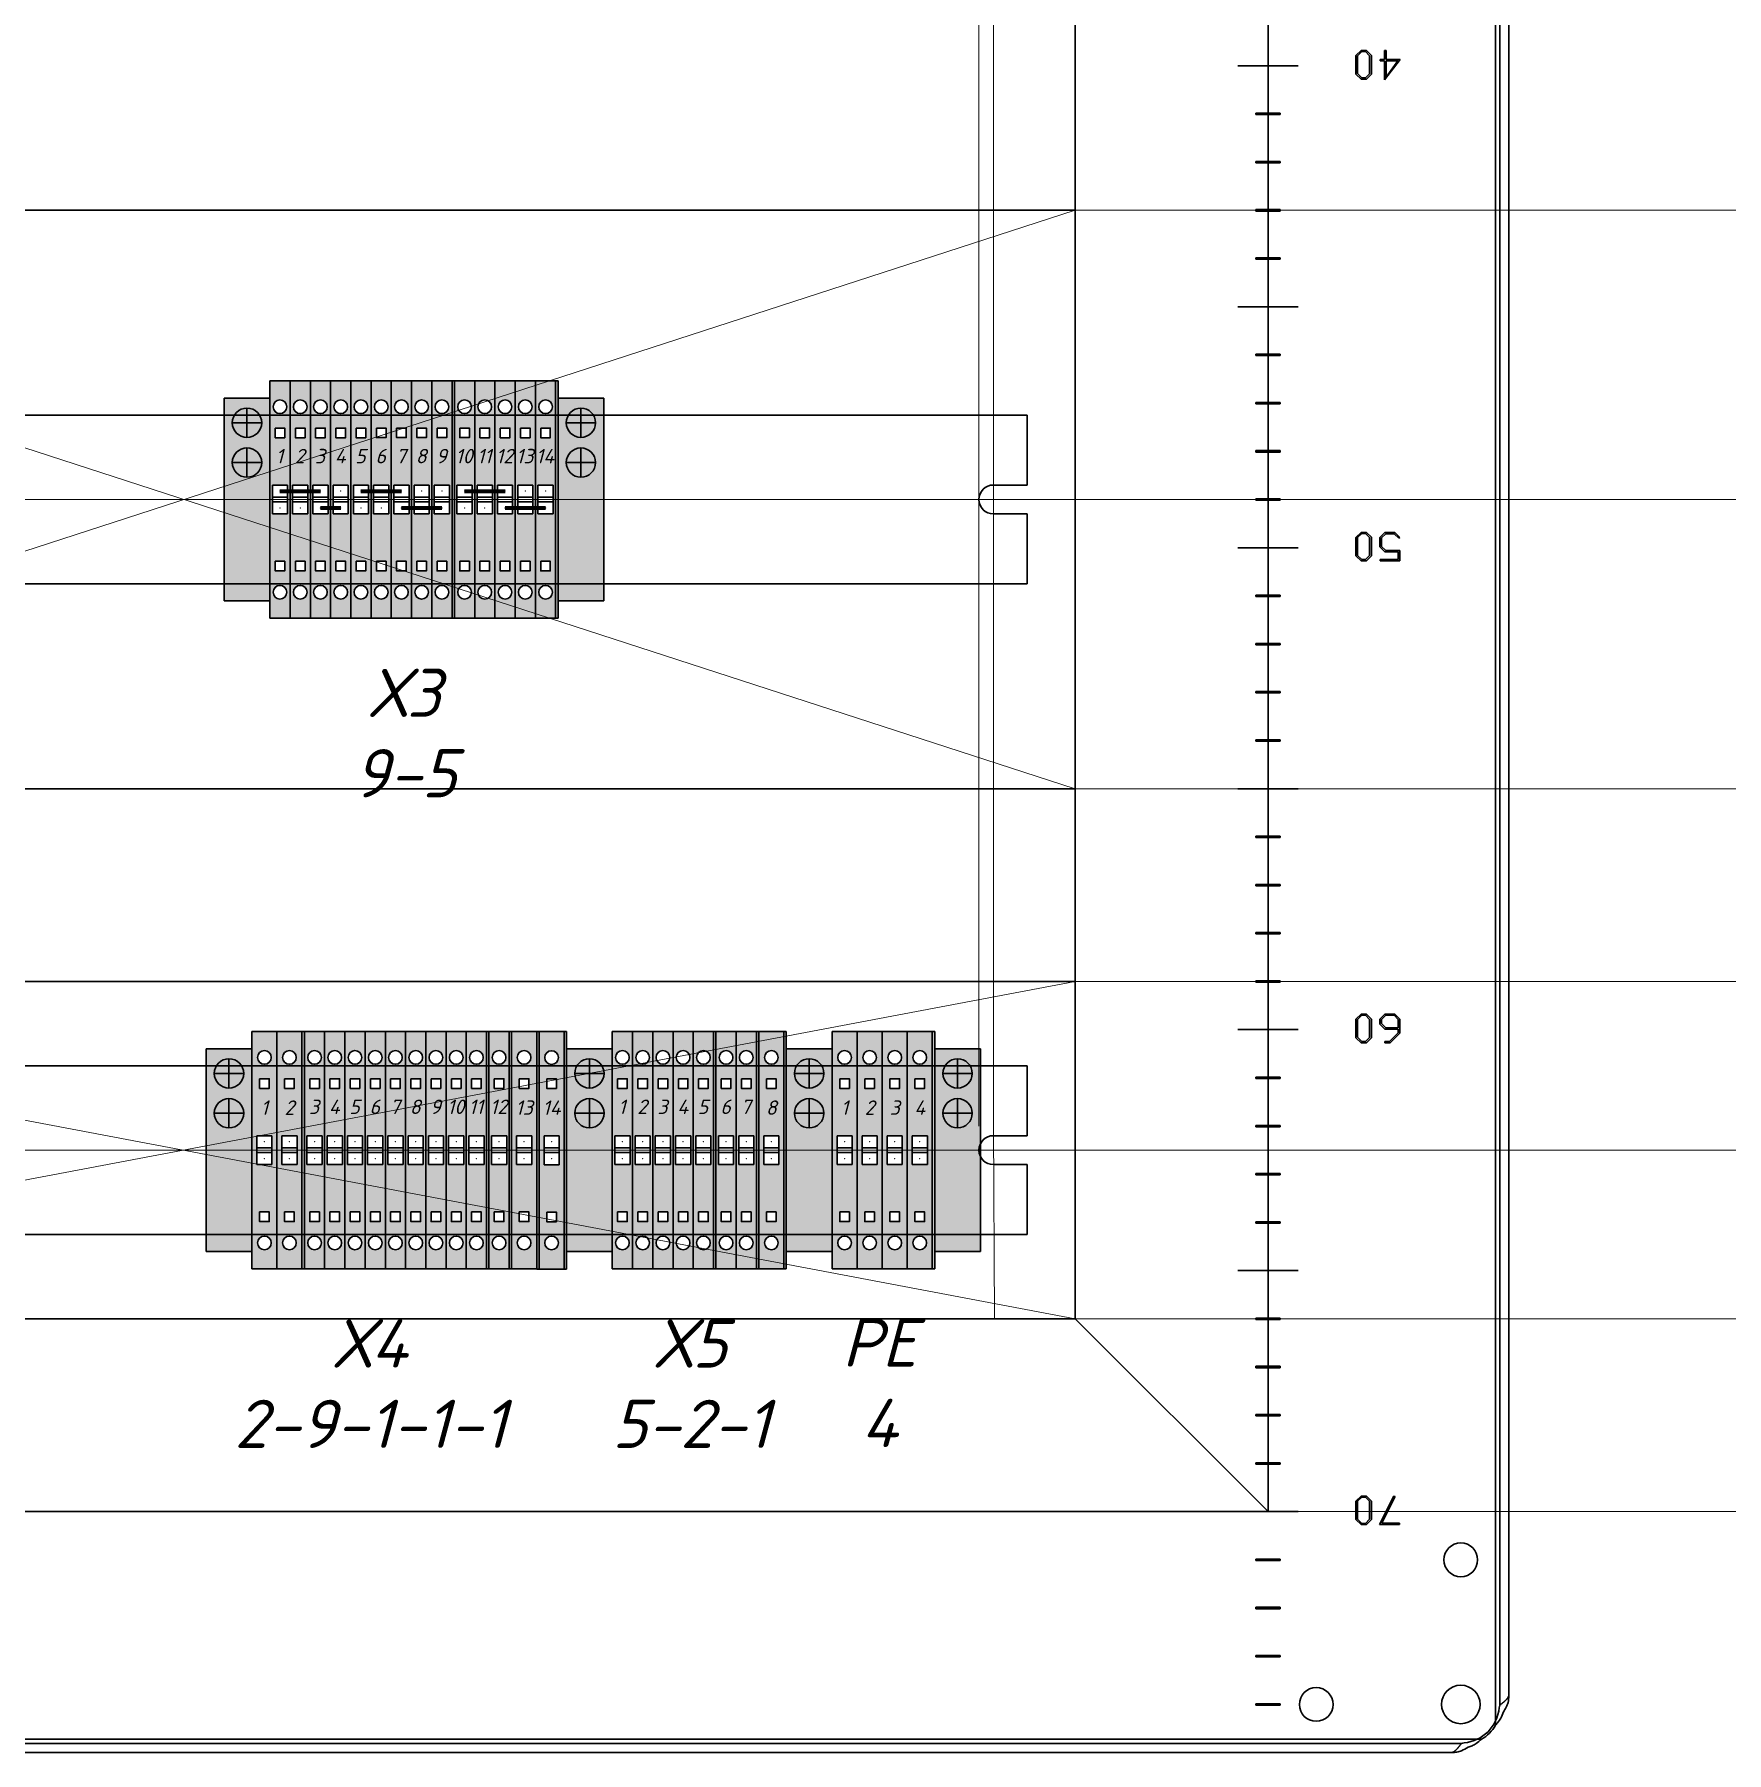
# Model space of a CAD drawing. Header units: millimetres. Extents: x 0 to 53000, y -591 to 24400.
# Drawn here: x 7035 to 7386.2, y 2475 to 2831.5 of the extents above; entities that cross this region are included whole.
import ezdxf
from ezdxf.enums import TextEntityAlignment as Align

# ---------------------------------------------------------------- set-up
doc = ezdxf.new("R2010")
doc.units = ezdxf.units.MM
for name, color, linetype, lineweight in [('КК перф 40х60', 6, 'Continuous', 30), ('Основная', 7, 'Continuous', 30), ('Перемычка', 6, 'Continuous', 140)]:
    doc.layers.add(name, color=color, linetype=linetype, lineweight=lineweight)
doc.layers.add('Привязки', color=2, linetype='Continuous', lineweight=0, plot=False, transparency=0.8)
doc.styles.add('текст', font='isocpeui.ttf')

# ---------------------------------------------------------------- blocks, each defined once
blk = doc.blocks.new('Стопор на DIN')
at = {"layer": 'Основная', "true_color": 0x939598}
h = blk.add_hatch(color=252, dxfattribs=at)
h.dxf.hatch_style = 1
h.paths.add_polyline_path([(0, 21), (-9.5, 21), (-9.5, -21), (0, -21)])
at = {"layer": 'Основная'}
for p, q in [((-9.5, -21), (-9.5, 21)), ((-9.5, 21), (0, 21)), ((-4.75, 18.97), (-4.75, 12.87)), ((0, 21), (0, -21)), ((-4.75, 15.92), (-7.8, 15.92)), ((-7.8, 15.92), (-1.7, 15.92)), ((-4.75, 10.71), (-4.75, 4.6)), ((-7.8, 7.66), (-1.7, 7.66)), ((-9.5, -21), (0, -21))]:
    blk.add_line(p, q, dxfattribs=at)
for centre in [(-4.75, 15.92), (-4.75, 7.66)]:
    blk.add_circle(centre, 3.05, dxfattribs=at)
blk = doc.blocks.new('Заглушка КПИ зеленая 1.5-2.5')
at = {"layer": 'Основная'}
h = blk.add_hatch(color=3, dxfattribs=at)
h.dxf.hatch_style = 1
h.paths.add_polyline_path([(2212.92, 559.35), (2213.42, 559.35), (2213.42, 608.65), (2212.92, 608.65)])
for p, q in [((2212.92, 608.65), (2212.92, 559.35)), ((2213.42, 608.65), (2212.92, 608.65)), ((2213.42, 559.35), (2213.42, 608.65)), ((2212.92, 559.35), (2213.42, 559.35))]:
    blk.add_line(p, q, dxfattribs=at)
blk = doc.blocks.new('КПИ 2-2.5')
at = {"layer": 'Основная'}
for p, q in [((0, -24.65), (0, 24.65)), ((0, 24.65), (5.2, 24.65)), ((5.2, 24.65), (5.2, -24.65)), ((2.6, 3), (1.025, 3)), ((1.025, 3), (1.025, 0)), ((1.025, 0.5), (4.175, 0.5)), ((1.025, 0.5), (4.175, 0.5)), ((1.025, 0), (1.025, -3)), ((4.175, 3), (2.6, 3)), ((4.175, 3), (4.175, 0)), ((4.175, 0), (4.175, -3)), ((4.175, -0.5), (1.025, -0.5)), ((1.025, -0.5), (4.175, -0.5)), ((2.6, -3), (1.025, -3)), ((4.175, -3), (2.6, -3)), ((5.2, -24.65), (0, -24.65))]:
    blk.add_line(p, q, dxfattribs=at)
for points in [[(1.6, 14.825), (3.6, 14.825), (3.6, 12.825), (1.6, 12.825)], [(1.6, -12.825), (3.6, -12.825), (3.6, -14.825), (1.6, -14.825)]]:
    blk.add_lwpolyline(points, close=True, dxfattribs=at)
for centre in [(2.6, 19.2375), (2.6, -19.2375)]:
    blk.add_circle(centre, 1.4187, dxfattribs=at)
blk = doc.blocks.new('КПИ 2-2.5 ЖЗ')
at = {"layer": 'Основная', "true_color": 0x939598}
h = blk.add_hatch(color=252, dxfattribs=at)
h.set_gradient(color1=(19, 103, 52), color2=(200, 201, 45), rotation=45, name='CYLINDER')
h.paths.add_polyline_path([(5.2, 24.65), (0, 24.65), (0, 0), (1.03, 0), (1.03, 3), (2.6, 3), (4.17, 3), (4.17, -3), (5.2, -3)])
h.paths.add_polyline_path([(1.6, 12.82), (1.6, 14.82), (3.6, 14.82), (3.6, 12.82)], flags=16)
edge = h.paths.add_edge_path(flags=16)
edge.add_arc((2.6, 19.24), 1.42, 0, 360)
at = {"layer": 'Основная'}
h = blk.add_hatch(color=256, dxfattribs=at)
h.set_gradient(color1=(200, 201, 45), color2=(19, 103, 52), rotation=45, name='CYLINDER')
h.paths.add_polyline_path([(5.2, 0), (4.17, 0), (4.17, -3), (2.6, -3), (1.03, -3), (1.03, 3), (0, 3), (0, -24.65), (5.2, -24.65)])
h.paths.add_polyline_path([(3.6, -12.82), (3.6, -14.82), (1.6, -14.82), (1.6, -12.82)], flags=16)
edge = h.paths.add_edge_path(flags=16)
edge.add_arc((2.6, -19.24), 1.42, 0, 360)
at = {"layer": 'Привязки'}
for centre in [(2.6, 1.75), (2.6, -1.75)]:
    blk.add_circle(centre, 0.00000908, dxfattribs=at)
for p in [(2.6, 1.75), (2.6, 1.75), (2.6, 1.75), (2.6, 1.75), (2.6, 1.75), (2.6, 1.75), (2.6, -1.75), (2.6, -1.75), (2.6, -1.75), (2.6, -1.75), (2.6, -1.75), (2.6, -1.75)]:
    blk.add_point(p, dxfattribs=at)
at = {"layer": 'Основная'}
blk.add_blockref('КПИ 2-2.5', (0, 0), dxfattribs=at)
blk = doc.blocks.new('КПИ 2-1.5')
at = {"layer": 'Основная'}
for p, q in [((0, -24.65), (0, 24.65)), ((0, 24.65), (4.2, 24.65)), ((4.2, 24.65), (4.2, -24.65)), ((2.1, 3), (0.525, 3)), ((0.525, 3), (0.525, 0)), ((0.525, 0.5), (3.675, 0.5)), ((0.525, 0.5), (3.675, 0.5)), ((0.525, 0), (0.525, -3)), ((3.675, 3), (2.1, 3)), ((3.675, 3), (3.675, 0)), ((3.675, 0), (3.675, -3)), ((3.675, -0.5), (0.525, -0.5)), ((0.525, -0.5), (3.675, -0.5)), ((2.1, -3), (0.525, -3)), ((3.675, -3), (2.1, -3)), ((4.2, -24.65), (0, -24.65))]:
    blk.add_line(p, q, dxfattribs=at)
for points in [[(1.1, 14.825), (3.1, 14.825), (3.1, 12.825), (1.1, 12.825)], [(1.1, -12.825), (3.1, -12.825), (3.1, -14.825), (1.1, -14.825)]]:
    blk.add_lwpolyline(points, close=True, dxfattribs=at)
for centre in [(2.1, 19.2375), (2.1, -19.2375)]:
    blk.add_circle(centre, 1.4187, dxfattribs=at)
blk = doc.blocks.new('КПИ 2-1.5 черная')
at = {"layer": 'Основная', "true_color": 0x000000}
h = blk.add_hatch(dxfattribs=at)
h.set_pattern_fill('AR-B816', color=18)
h.set_pattern_definition([(0, (-15.73, 7), (0, 203.2), []), (90, (-15.73, 7), (-203.2, 203.2), [203.2, -203.2])])
h.paths.add_polyline_path([(4.2, 24.65), (0, 24.65), (0, -24.65), (4.2, -24.65)])
h.paths.add_polyline_path([(3.52, 19.24, -1), (0.68, 19.24, -1)], flags=16)
h.paths.add_polyline_path([(3.1, 14.82), (3.1, 12.82), (1.1, 12.82), (1.1, 14.82)], flags=16)
h.paths.add_polyline_path([(3.67, 3), (3.67, 0), (3.67, -3), (2.1, -3), (0.53, -3), (0.53, 0), (0.53, 3), (2.1, 3)], flags=16)
h.paths.add_polyline_path([(3.1, -12.82), (3.1, -14.82), (1.1, -14.82), (1.1, -12.82)], flags=16)
h.paths.add_polyline_path([(3.52, -19.24, -1), (0.68, -19.24, -1)], flags=16)
at = {"layer": 'Основная', "true_color": 0x454545}
h = blk.add_hatch(color=250, dxfattribs=at)
h.dxf.hatch_style = 1
h.paths.add_polyline_path([(0, -24.65), (4.2, -24.65), (4.2, 24.65), (0, 24.65)])
h.paths.add_polyline_path([(2.1, 3), (3.67, 3), (3.67, 0), (3.67, -3), (2.1, -3), (0.53, -3), (0.53, 0), (0.53, 3)], flags=16)
h.paths.add_polyline_path([(1.1, 12.82), (1.1, 14.82), (3.1, 14.82), (3.1, 12.82)], flags=16)
h.paths.add_polyline_path([(0.68, 19.24, -1), (3.52, 19.24, -1)], flags=16)
h.paths.add_polyline_path([(3.1, -12.82), (3.1, -14.82), (1.1, -14.82), (1.1, -12.82)], flags=16)
h.paths.add_polyline_path([(3.52, -19.24, -1), (0.68, -19.24, -1)], flags=16)
at = {"layer": 'Привязки'}
for centre in [(2.1, 1.75), (2.1, -1.75)]:
    blk.add_circle(centre, 0.00000908, dxfattribs=at)
for p in [(2.1, 1.75), (2.1, 1.75), (2.1, 1.75), (2.1, 1.75), (2.1, 1.75), (2.1, 1.75), (2.1, -1.75), (2.1, -1.75), (2.1, -1.75), (2.1, -1.75), (2.1, -1.75), (2.1, -1.75)]:
    blk.add_point(p, dxfattribs=at)
at = {"layer": 'Основная', "color": 18, "true_color": 0x000000}
blk.add_blockref('КПИ 2-1.5', (0, 0), dxfattribs=at)
at = {"style": 'текст'}
blk.add_attdef('№', text='', height=3, dxfattribs=at).set_placement((2, 9), align=Align.MIDDLE_CENTER)
blk = doc.blocks.new('Заглушка КПИ черн 1.5-2.5')
at = {"layer": 'Основная', "true_color": 0x000000}
h = blk.add_hatch(color=18, dxfattribs=at)
h.dxf.hatch_style = 1
h.paths.add_polyline_path([(0, -24.65), (0.5, -24.65), (0.5, 24.65), (0, 24.65)])
at = {"layer": 'Основная'}
for p, q in [((0, 24.65), (0, -24.65)), ((0.5, 24.65), (0, 24.65)), ((0.5, -24.65), (0.5, 24.65)), ((0, -24.65), (0.5, -24.65))]:
    blk.add_line(p, q, dxfattribs=at)
blk = doc.blocks.new('КПИ 2-1.5 красная')
at = {"layer": 'Основная', "true_color": 0x991b1e}
h = blk.add_hatch(color=244, dxfattribs=at)
h.dxf.hatch_style = 1
h.paths.add_polyline_path([(0, -24.65), (4.2, -24.65), (4.2, 24.65), (0, 24.65)])
h.paths.add_polyline_path([(1.1, 12.82), (1.1, 14.82), (3.1, 14.82), (3.1, 12.82)], flags=16)
h.paths.add_polyline_path([(2.1, 3), (3.67, 3), (3.67, 0), (3.67, -3), (2.1, -3), (0.53, -3), (0.53, 0), (0.53, 3)], flags=16)
h.paths.add_polyline_path([(0.68, 19.24, -1), (3.52, 19.24, -1)], flags=16)
h.paths.add_polyline_path([(3.1, -12.82), (3.1, -14.82), (1.1, -14.82), (1.1, -12.82)], flags=16)
h.paths.add_polyline_path([(3.52, -19.24, -1), (0.68, -19.24, -1)], flags=16)
at = {"layer": 'Привязки'}
for centre in [(2.1, 1.75), (2.1, -1.75)]:
    blk.add_circle(centre, 0.00000908, dxfattribs=at)
for p in [(2.1, 1.75), (2.1, 1.75), (2.1, 1.75), (2.1, 1.75), (2.1, 1.75), (2.1, 1.75), (2.1, -1.75), (2.1, -1.75), (2.1, -1.75), (2.1, -1.75), (2.1, -1.75), (2.1, -1.75)]:
    blk.add_point(p, dxfattribs=at)
at = {"layer": 'Основная', "color": 1}
blk.add_blockref('КПИ 2-1.5', (0, 0), dxfattribs=at)
at = {"style": 'текст'}
blk.add_attdef('№', text='', height=3, dxfattribs=at).set_placement((2, 9), align=Align.MIDDLE_CENTER)
blk = doc.blocks.new('Заглушка КПИ красаня 1.5-2.5')
at = {"layer": 'Основная'}
h = blk.add_hatch(color=1, dxfattribs=at)
h.dxf.hatch_style = 1
h.paths.add_polyline_path([(0, -24.65), (0.5, -24.65), (0.5, 24.65), (0, 24.65)])
for p, q in [((0, 24.65), (0, -24.65)), ((0.5, 24.65), (0, 24.65)), ((0.5, -24.65), (0.5, 24.65)), ((0, -24.65), (0.5, -24.65))]:
    blk.add_line(p, q, dxfattribs=at)
blk = doc.blocks.new('Заглушка КПИ серая 1.5-2.5')
at = {"layer": 'Основная', "true_color": 0x939598}
h = blk.add_hatch(color=252, dxfattribs=at)
h.dxf.hatch_style = 1
h.paths.add_polyline_path([(0, -24.65), (0.5, -24.65), (0.5, 24.65), (0, 24.65)])
at = {"layer": 'Основная'}
for p, q in [((0, 24.65), (0, -24.65)), ((0.5, 24.65), (0, 24.65)), ((0.5, -24.65), (0.5, 24.65)), ((0, -24.65), (0.5, -24.65))]:
    blk.add_line(p, q, dxfattribs=at)
blk = doc.blocks.new('КПИ 2-2.5 серая')
at = {"layer": 'Основная', "true_color": 0x939598}
h = blk.add_hatch(color=252, dxfattribs=at)
h.dxf.hatch_style = 1
h.paths.add_polyline_path([(5.2, 24.65), (0, 24.65), (0, -24.65), (5.2, -24.65)])
h.paths.add_polyline_path([(4.17, 3), (4.17, 0), (4.17, -3), (2.6, -3), (1.03, -3), (1.03, 0), (1.03, 3), (2.6, 3)], flags=16)
h.paths.add_polyline_path([(1.6, 12.82), (1.6, 14.82), (3.6, 14.82), (3.6, 12.82)], flags=16)
h.paths.add_polyline_path([(1.18, 19.24, -1), (4.02, 19.24, -1)], flags=16)
h.paths.add_polyline_path([(3.6, -12.82), (3.6, -14.82), (1.6, -14.82), (1.6, -12.82)], flags=16)
h.paths.add_polyline_path([(4.02, -19.24, -1), (1.18, -19.24, -1)], flags=16)
at = {"layer": 'Привязки'}
blk.add_line((0, 0), (5.2, 0), dxfattribs=at)
for centre in [(2.6, 1.75), (2.6, -1.75)]:
    blk.add_circle(centre, 0.00000908, dxfattribs=at)
for p in [(2.6, 1.75), (2.6, 1.75), (2.6, 1.75), (2.6, 1.75), (2.6, 1.75), (2.6, 1.75), (2.6, -1.75), (2.6, -1.75), (2.6, -1.75), (2.6, -1.75), (2.6, -1.75), (2.6, -1.75)]:
    blk.add_point(p, dxfattribs=at)
at = {"layer": 'Основная'}
blk.add_blockref('КПИ 2-2.5', (0, 0), dxfattribs=at)
blk = doc.blocks.new('Заглушка КПИ синяя 1.5-2.5')
at = {"layer": 'Основная'}
h = blk.add_hatch(color=5, dxfattribs=at)
h.dxf.hatch_style = 1
h.paths.add_polyline_path([(0, -24.65), (0.5, -24.65), (0.5, 24.65), (0, 24.65)])
for p, q in [((0, 24.65), (0, -24.65)), ((0.5, 24.65), (0, 24.65)), ((0.5, -24.65), (0.5, 24.65)), ((0, -24.65), (0.5, -24.65))]:
    blk.add_line(p, q, dxfattribs=at)
blk = doc.blocks.new('КПИ 2-2.5 синяя')
at = {"layer": 'Основная', "true_color": 0x22346e}
h = blk.add_hatch(color=159, dxfattribs=at)
h.dxf.hatch_style = 1
h.paths.add_polyline_path([(5.2, 24.65), (0, 24.65), (0, -24.65), (5.2, -24.65)])
h.paths.add_polyline_path([(4.17, 3), (4.17, 0), (4.17, -3), (2.6, -3), (1.03, -3), (1.03, 0), (1.03, 3), (2.6, 3)], flags=16)
h.paths.add_polyline_path([(1.6, 12.82), (1.6, 14.82), (3.6, 14.82), (3.6, 12.82)], flags=16)
h.paths.add_polyline_path([(1.18, 19.24, -1), (4.02, 19.24, -1)], flags=16)
h.paths.add_polyline_path([(3.6, -12.82), (3.6, -14.82), (1.6, -14.82), (1.6, -12.82)], flags=16)
h.paths.add_polyline_path([(4.02, -19.24, -1), (1.18, -19.24, -1)], flags=16)
at = {"layer": 'Привязки'}
for centre in [(2.6, 1.75), (2.6, -1.75)]:
    blk.add_circle(centre, 0.00000908, dxfattribs=at)
for p in [(2.6, 1.75), (2.6, 1.75), (2.6, 1.75), (2.6, 1.75), (2.6, 1.75), (2.6, 1.75), (2.6, -1.75), (2.6, -1.75), (2.6, -1.75), (2.6, -1.75), (2.6, -1.75), (2.6, -1.75)]:
    blk.add_point(p, dxfattribs=at)
at = {"layer": 'Основная'}
blk.add_blockref('КПИ 2-2.5', (0, 0), dxfattribs=at)

msp = doc.modelspace()

# ---------------------------------------------------------------- linework, layer by layer
at = {"layer": 'КК перф 40х60'}
for p, q in [((7290.99249, 3175), (7290.99249, 2524.99999)), ((7250.99249, 2565), (7250.99249, 3135)), ((6880.98149, 2794.99999), (7250.98149, 2794.99999)), ((6880.98149, 2675), (7250.98149, 2675)), ((6880.98149, 2635), (7250.98149, 2635)), ((6880.99248, 2564.99999), (7250.99249, 2564.99999)), ((7250.99249, 2565), (7290.99249, 2524.99999)), ((7290.99249, 2524.99999), (6840.99248, 2524.99999))]:
    msp.add_line(p, q, dxfattribs=at)
at = {"layer": 'Основная', "linetype": 'Continuous'}
for p, q in [((7338.19247, 3219.32137), (7338.19247, 2480.67862)), ((7338.19247, 3219.32137), (7338.19247, 2480.67862)), ((7339.09247, 2484.86292), (7339.09247, 3215.13706)), ((7339.09247, 2484.86292), (7339.09247, 3215.13706)), ((7340.99249, 2486.78634), (7340.99249, 3213.21365)), ((7340.99249, 2486.78634), (7340.99249, 3213.21365)), ((7340.99249, 2487.10001), (7340.99249, 3212.89998)), ((7340.99249, 2487.10001), (7340.99249, 3212.89998)), ((7310.28692, 2828.13923), (7309.227, 2827.09686)), ((7309.227, 2827.09686), (7309.227, 2823.27363)), ((7309.58031, 2827.05591), (7310.4472, 2827.92397)), ((7309.58031, 2823.35787), (7309.58031, 2827.05591)), ((7311.40066, 2828.13923), (7310.28692, 2828.13923)), ((7310.4472, 2827.92397), (7311.23922, 2827.92397)), ((7311.23922, 2827.92397), (7312.08388, 2827.07931)), ((7312.43603, 2827.12025), (7311.40066, 2828.13923)), ((7312.08388, 2827.07931), (7312.08388, 2823.33447)), ((7312.43603, 2823.24906), (7312.43603, 2827.12025)), ((7315.142, 2828.13923), (7315.142, 2826.29197)), ((7315.49531, 2828.13923), (7315.142, 2828.13923)), ((7315.49531, 2826.29197), (7315.49531, 2828.13923)), ((7314.25522, 2826.29197), (7314.25522, 2826.01821)), ((7315.142, 2826.29197), (7314.25522, 2826.29197)), ((7314.25522, 2826.01821), (7315.142, 2826.01821)), ((7315.142, 2822.07449), (7318.41655, 2826.29197)), ((7315.142, 2826.01821), (7315.142, 2822.07449)), ((7318.41655, 2826.29197), (7315.49531, 2826.29197)), ((7315.49531, 2826.02055), (7317.93688, 2826.02055)), ((7317.93688, 2826.02055), (7315.49531, 2822.61264)), ((7315.49531, 2822.61264), (7315.49531, 2826.02055)), ((7309.227, 2823.27363), (7310.2881, 2822.22424)), ((7310.44837, 2822.48512), (7309.58031, 2823.35787)), ((7310.2881, 2822.22424), (7311.39832, 2822.22424)), ((7311.23805, 2822.48512), (7310.44837, 2822.48512)), ((7312.08388, 2823.33447), (7311.23805, 2822.48512)), ((7311.39832, 2822.22424), (7312.43603, 2823.24906)), ((7288.49248, 2815.14999), (7288.49248, 2814.85)), ((7293.49249, 2815.14999), (7288.49248, 2815.14999)), ((7288.49248, 2814.85), (7293.49249, 2814.85)), ((7293.49249, 2814.85), (7293.49249, 2815.14999)), ((7293.49249, 2805.14999), (7288.49248, 2805.14999)), ((7288.49248, 2805.14999), (7288.49248, 2804.84999)), ((7288.49248, 2804.84999), (7293.49249, 2804.84999)), ((7293.49249, 2804.84999), (7293.49249, 2805.14999)), ((7288.49248, 2795.14999), (7288.49248, 2794.85)), ((7293.49249, 2795.14999), (7288.49248, 2795.14999)), ((7293.49249, 2794.85), (7293.49249, 2795.14999)), ((7288.49248, 2794.85), (7293.49249, 2794.85)), ((7288.49248, 2785.14999), (7288.49248, 2784.84999)), ((7293.49249, 2785.14999), (7288.49248, 2785.14999)), ((7288.49248, 2784.84999), (7293.49249, 2784.84999)), ((7293.49249, 2784.84999), (7293.49249, 2785.14999)), ((7288.49248, 2765.15), (7288.49248, 2764.84999)), ((7293.49249, 2765.15), (7288.49248, 2765.15)), ((7288.49248, 2764.84999), (7293.49249, 2764.84999)), ((7293.49249, 2764.84999), (7293.49249, 2765.15)), ((7288.49248, 2755.14999), (7288.49248, 2754.84999)), ((7293.49249, 2755.14999), (7288.49248, 2755.14999)), ((7288.49248, 2754.84999), (7293.49249, 2754.84999)), ((7293.49249, 2754.84999), (7293.49249, 2755.14999)), ((7288.49248, 2745.14999), (7288.49248, 2744.84999)), ((7293.49249, 2745.14999), (7288.49248, 2745.14999)), ((7293.49249, 2744.84999), (7293.49249, 2745.14999)), ((7288.49248, 2744.84999), (7293.49249, 2744.84999)), ((7288.49248, 2735.14999), (7288.49248, 2734.85)), ((7293.49249, 2735.14999), (7288.49248, 2735.14999)), ((7288.49248, 2734.85), (7293.49249, 2734.85)), ((7293.49249, 2734.85), (7293.49249, 2735.14999)), ((7310.28692, 2728.16803), (7309.227, 2727.12565)), ((7309.58031, 2727.0847), (7310.4472, 2727.95277)), ((7311.40066, 2728.16803), (7310.28692, 2728.16803)), ((7310.4472, 2727.95277), (7311.23922, 2727.95277)), ((7311.23922, 2727.95277), (7312.08388, 2727.10811)), ((7312.43603, 2727.14905), (7311.40066, 2728.16803)), ((7315.24963, 2728.16803), (7314.1897, 2727.12331)), ((7314.54184, 2727.04025), (7315.41225, 2727.89545)), ((7317.31568, 2728.16803), (7315.24963, 2728.16803)), ((7315.41225, 2727.89545), (7317.15421, 2727.89545)), ((7317.15421, 2727.89545), (7318.14043, 2726.97356)), ((7318.33581, 2727.14086), (7317.31568, 2728.16803)), ((7309.227, 2727.12565), (7309.227, 2723.30242)), ((7309.58031, 2723.38666), (7309.58031, 2727.0847)), ((7312.08388, 2727.10811), (7312.08388, 2723.36327)), ((7312.43603, 2723.27787), (7312.43603, 2727.14905)), ((7314.1897, 2727.12331), (7314.1897, 2725.17309)), ((7314.1897, 2725.17309), (7315.24846, 2724.12486)), ((7314.54184, 2725.26552), (7314.54184, 2727.04025)), ((7315.41225, 2724.40915), (7314.54184, 2725.26552)), ((7315.24846, 2724.12486), (7317.9989, 2724.12486)), ((7318.35101, 2724.40915), (7315.41225, 2724.40915)), ((7317.9989, 2724.12486), (7317.9989, 2722.52445)), ((7318.14043, 2726.97356), (7318.33581, 2727.14086)), ((7318.35101, 2722.25302), (7318.35101, 2724.40915)), ((7309.227, 2723.30242), (7310.2881, 2722.25302)), ((7310.44837, 2722.51391), (7309.58031, 2723.38666)), ((7310.2881, 2722.25302), (7311.39832, 2722.25302)), ((7311.23805, 2722.51391), (7310.44837, 2722.51391)), ((7312.08388, 2723.36327), (7311.23805, 2722.51391)), ((7311.39832, 2722.25302), (7312.43603, 2723.27787)), ((7314.25522, 2722.52445), (7314.25522, 2722.25302)), ((7317.9989, 2722.52445), (7314.25522, 2722.52445)), ((7314.25522, 2722.25302), (7318.35101, 2722.25302)), ((7288.49248, 2715.15), (7288.49248, 2714.84999)), ((7293.49249, 2715.15), (7288.49248, 2715.15)), ((7288.49248, 2714.84999), (7293.49249, 2714.84999)), ((7293.49249, 2714.84999), (7293.49249, 2715.15)), ((7293.49249, 2705.14999), (7288.49248, 2705.14999)), ((7288.49248, 2705.14999), (7288.49248, 2704.84999)), ((7288.49248, 2704.84999), (7293.49249, 2704.84999)), ((7293.49249, 2704.84999), (7293.49249, 2705.14999)), ((7288.49248, 2695.14999), (7288.49248, 2694.85)), ((7293.49249, 2695.14999), (7288.49248, 2695.14999)), ((7293.49249, 2694.85), (7293.49249, 2695.14999)), ((7288.49248, 2694.85), (7293.49249, 2694.85)), ((7288.49248, 2685.15), (7288.49248, 2684.84999)), ((7293.49249, 2685.15), (7288.49248, 2685.15)), ((7288.49248, 2684.84999), (7293.49249, 2684.84999)), ((7293.49249, 2684.84999), (7293.49249, 2685.15)), ((7288.49248, 2665.14999), (7288.49248, 2664.85)), ((7293.49249, 2665.14999), (7288.49248, 2665.14999)), ((7288.49248, 2664.85), (7293.49249, 2664.85)), ((7293.49249, 2664.85), (7293.49249, 2665.14999)), ((7288.49248, 2655.15), (7288.49248, 2654.84999)), ((7293.49249, 2655.15), (7288.49248, 2655.15)), ((7288.49248, 2654.84999), (7293.49249, 2654.84999)), ((7293.49249, 2654.84999), (7293.49249, 2655.15)), ((7288.49248, 2645.14999), (7288.49248, 2644.85)), ((7293.49249, 2645.14999), (7288.49248, 2645.14999)), ((7288.49248, 2644.85), (7293.49249, 2644.85)), ((7293.49249, 2644.85), (7293.49249, 2645.14999)), ((7288.49248, 2635.15), (7288.49248, 2634.85)), ((7293.49249, 2635.15), (7288.49248, 2635.15)), ((7288.49248, 2634.85), (7293.49249, 2634.85)), ((7293.49249, 2634.85), (7293.49249, 2635.15)), ((7310.28692, 2628.19684), (7309.227, 2627.15445)), ((7309.58031, 2627.11351), (7310.4472, 2627.98157)), ((7311.40066, 2628.19684), (7310.28692, 2628.19684)), ((7310.4472, 2627.98157), (7311.23922, 2627.98157)), ((7311.23922, 2627.98157), (7312.08388, 2627.1369)), ((7312.43603, 2627.17785), (7311.40066, 2628.19684)), ((7315.24963, 2628.19684), (7314.1897, 2627.15445)), ((7314.54184, 2627.11351), (7315.41341, 2627.98157)), ((7317.31568, 2628.19684), (7315.24963, 2628.19684)), ((7315.41341, 2627.98157), (7317.15421, 2627.98157)), ((7317.15421, 2627.98157), (7317.9989, 2627.1369)), ((7318.35101, 2627.17785), (7317.31568, 2628.19684)), ((7309.227, 2627.15445), (7309.227, 2623.33123)), ((7309.58031, 2623.41546), (7309.58031, 2627.11351)), ((7312.08388, 2627.1369), (7312.08388, 2623.39206)), ((7312.43603, 2623.30666), (7312.43603, 2627.17785)), ((7314.1897, 2627.15445), (7314.1897, 2626.15068)), ((7314.1897, 2626.15068), (7315.2508, 2625.10362)), ((7314.54184, 2626.27117), (7314.54184, 2627.11351)), ((7315.41459, 2625.40312), (7314.54184, 2626.27117)), ((7315.2508, 2625.10362), (7317.9989, 2625.10362)), ((7317.9989, 2625.40312), (7315.41459, 2625.40312)), ((7317.9989, 2624.33383), (7316.19958, 2622.55442)), ((7316.35986, 2622.28183), (7318.35101, 2624.24375)), ((7317.9989, 2627.1369), (7317.9989, 2625.40312)), ((7317.9989, 2625.10362), (7317.9989, 2624.33383)), ((7318.35101, 2624.24375), (7318.35101, 2627.17785)), ((7309.227, 2623.33123), (7310.2881, 2622.28183)), ((7310.44837, 2622.54271), (7309.58031, 2623.41546)), ((7310.2881, 2622.28183), (7311.39832, 2622.28183)), ((7311.23805, 2622.54271), (7310.44837, 2622.54271)), ((7312.08388, 2623.39206), (7311.23805, 2622.54271)), ((7311.39832, 2622.28183), (7312.43603, 2623.30666)), ((7315.20868, 2622.55442), (7315.20868, 2622.28183)), ((7316.19958, 2622.55442), (7315.20868, 2622.55442)), ((7315.20868, 2622.28183), (7316.35986, 2622.28183)), ((7293.49249, 2615.14999), (7288.49248, 2615.14999)), ((7288.49248, 2615.14999), (7288.49248, 2614.85)), ((7288.49248, 2614.85), (7293.49249, 2614.85)), ((7293.49249, 2614.85), (7293.49249, 2615.14999)), ((7288.49248, 2605.15), (7288.49248, 2604.84999)), ((7293.49249, 2605.15), (7288.49248, 2605.15)), ((7288.49248, 2604.84999), (7293.49249, 2604.84999)), ((7293.49249, 2604.84999), (7293.49249, 2605.15)), ((7288.49248, 2595.14999), (7288.49248, 2594.85)), ((7293.49249, 2595.14999), (7288.49248, 2595.14999)), ((7288.49248, 2594.85), (7293.49249, 2594.85)), ((7293.49249, 2594.85), (7293.49249, 2595.14999)), ((7288.49248, 2585.15), (7288.49248, 2584.84998)), ((7293.49249, 2585.15), (7288.49248, 2585.15)), ((7288.49248, 2584.84998), (7293.49249, 2584.84998)), ((7293.49249, 2584.84998), (7293.49249, 2585.15)), ((7288.49248, 2565.14999), (7288.49248, 2564.85)), ((7293.49249, 2565.14999), (7288.49248, 2565.14999)), ((7288.49248, 2564.85), (7293.49249, 2564.85)), ((7293.49249, 2564.85), (7293.49249, 2565.14999)), ((7293.49249, 2555.15), (7288.49248, 2555.15)), ((7288.49248, 2555.15), (7288.49248, 2554.84998)), ((7288.49248, 2554.84998), (7293.49249, 2554.84998)), ((7293.49249, 2554.84998), (7293.49249, 2555.15)), ((7288.49248, 2545.14998), (7288.49248, 2544.84999)), ((7293.49249, 2545.14998), (7288.49248, 2545.14998)), ((7288.49248, 2544.84999), (7293.49249, 2544.84999)), ((7293.49249, 2544.84999), (7293.49249, 2545.14998)), ((7288.49248, 2535.14999), (7288.49248, 2534.85)), ((7293.49249, 2535.14999), (7288.49248, 2535.14999)), ((7288.49248, 2534.85), (7293.49249, 2534.85)), ((7293.49249, 2534.85), (7293.49249, 2535.14999)), ((7310.28692, 2528.22563), (7309.227, 2527.18323)), ((7309.58031, 2527.14232), (7310.4472, 2528.01037)), ((7311.40066, 2528.22563), (7310.28692, 2528.22563)), ((7310.4472, 2528.01037), (7311.23922, 2528.01037)), ((7311.23922, 2528.01037), (7312.08388, 2527.16571)), ((7312.43603, 2527.20666), (7311.40066, 2528.22563)), ((7317.12497, 2528.22563), (7314.14993, 2522.31061)), ((7314.58045, 2522.58322), (7317.39054, 2528.11918)), ((7317.39054, 2528.11918), (7317.12497, 2528.22563)), ((7309.227, 2527.18323), (7309.227, 2523.36001)), ((7309.58031, 2523.44427), (7309.58031, 2527.14232)), ((7312.08388, 2527.16571), (7312.08388, 2523.42087)), ((7312.43603, 2523.33546), (7312.43603, 2527.20666)), ((7309.227, 2523.36001), (7310.2881, 2522.31061)), ((7310.44837, 2522.5715), (7309.58031, 2523.44427)), ((7310.2881, 2522.31061), (7311.39832, 2522.31061)), ((7311.23805, 2522.5715), (7310.44837, 2522.5715)), ((7312.08388, 2523.42087), (7311.23805, 2522.5715)), ((7311.39832, 2522.31061), (7312.43603, 2523.33546)), ((7314.14993, 2522.31061), (7318.28902, 2522.31061)), ((7318.28902, 2522.58322), (7314.58045, 2522.58322)), ((7318.28902, 2522.31061), (7318.28902, 2522.58322)), ((7288.49248, 2515.14998), (7288.49248, 2514.84999)), ((7293.49249, 2515.14998), (7288.49248, 2515.14998)), ((7288.49248, 2514.84999), (7293.49249, 2514.84999)), ((7293.49249, 2514.84999), (7293.49249, 2515.14998)), ((7288.49248, 2505.14999), (7288.49248, 2504.85)), ((7293.49249, 2505.14999), (7288.49248, 2505.14999)), ((7288.49248, 2504.85), (7293.49249, 2504.85)), ((7293.49249, 2504.85), (7293.49249, 2505.14999)), ((7288.49248, 2495.15), (7288.49248, 2494.84998)), ((7293.49249, 2495.15), (7288.49248, 2495.15)), ((7288.49248, 2494.84998), (7293.49249, 2494.84998)), ((7293.49249, 2494.84998), (7293.49249, 2495.15)), ((7288.49248, 2485.14998), (7288.49248, 2484.84999)), ((7293.49249, 2485.14998), (7288.49248, 2485.14998)), ((7288.49248, 2484.84999), (7293.49249, 2484.84999)), ((7293.49249, 2484.84999), (7293.49249, 2485.14998)), ((7335.31384, 2477.79998), (6796.67113, 2477.79998)), ((7335.31384, 2477.79998), (6796.67113, 2477.79998)), ((6800.85544, 2476.89998), (7331.12953, 2476.89998)), ((6800.85544, 2476.89998), (7331.12953, 2476.89998)), ((6802.77882, 2474.99999), (7329.20615, 2474.99999)), ((6802.77882, 2474.99999), (7329.20615, 2474.99999)), ((6803.09249, 2474.99999), (7328.9022, 2474.99999)), ((6803.09249, 2474.99999), (7328.9022, 2474.99999))]:
    msp.add_line(p, q, dxfattribs=at)
at = {"layer": 'Основная'}
for p, q in [((7284.74249, 2824.99999), (7297.24249, 2824.99999)), ((7284.74249, 2774.99999), (7297.24249, 2774.99999)), ((7240.99253, 2752.49999), (6890.99253, 2752.49998)), ((7240.99253, 2752.49999), (7240.99253, 2737.99999)), ((7240.99253, 2737.99999), (7233.99252, 2737.99999)), ((7233.99252, 2731.99999), (7240.99253, 2731.99999)), ((7240.99253, 2731.99999), (7240.99253, 2717.49999)), ((7284.74249, 2725), (7297.24249, 2725)), ((6890.99253, 2717.49998), (7240.99253, 2717.49998)), ((7284.74249, 2675), (7297.24249, 2675)), ((7284.74249, 2625), (7297.24249, 2625)), ((7240.99803, 2617.49999), (6890.99803, 2617.49998)), ((7240.99803, 2617.49999), (7240.99803, 2602.99999)), ((7240.99803, 2602.99999), (7233.99803, 2602.99999)), ((7233.99803, 2596.99999), (7240.99803, 2596.99999)), ((7240.99803, 2596.99999), (7240.99803, 2582.49999)), ((6890.99803, 2582.49998), (7240.99803, 2582.49998)), ((7284.74249, 2575), (7297.24249, 2575)), ((7284.74249, 2525), (7297.24249, 2525))]:
    msp.add_line(p, q, dxfattribs=at)
at = {"layer": 'Основная', "linetype": 'Continuous'}
for centre, radius in [((7330.99249, 2514.99999), 3.5), ((7330.99249, 2514.99999), 3.5), ((7300.99249, 2484.99999), 3.5), ((7300.99249, 2484.99999), 3.5), ((7330.99249, 2484.99999), 4), ((7330.99249, 2484.99999), 4), ((7330.99249, 2484.99999), 4), ((7330.99249, 2484.99999), 4)]:
    msp.add_circle(centre, radius, dxfattribs=at)
at = {"layer": 'Основная'}
for centre, start, end in [((7233.99252, 2734.99999), 90, 180), ((7233.99252, 2734.99999), 180, 270), ((7233.99803, 2599.99999), 90, 180), ((7233.99803, 2599.99999), 180, 270)]:
    msp.add_arc(centre, 3, start, end, dxfattribs=at)
at = {"layer": 'Основная', "linetype": 'Continuous'}
for centre, radius, start, end in [((7340.95492, 2484.134), 2, 158.6251722, 175.0319909), ((7340.95492, 2484.134), 2, 158.6251722, 175.0319909), ((7330.99249, 2484.99999), 8, 274.9680091, 355.0319909), ((7330.99249, 2484.99999), 8, 274.9680091, 355.0319909), ((7331.28249, 2484.70999), 8, 300.2597234, 329.7402766), ((7331.28249, 2484.70999), 8, 300.2597234, 329.7402766), ((7331.85848, 2475.03756), 2, 94.9680091, 111.3748278), ((7331.85848, 2475.03756), 2, 94.9680091, 111.3748278)]:
    msp.add_arc(centre, radius, start, end, dxfattribs=at)
for points, knots in [([(7339.09247, 2484.86292), (7339.15367, 2484.90879), (7339.24545, 2484.97758), (7339.36691, 2485.06928), (7339.45737, 2485.13802), (7339.54695, 2485.20678), (7339.63549, 2485.27551), (7339.72274, 2485.34427), (7339.80854, 2485.413), (7339.89265, 2485.48177), (7339.97491, 2485.55053), (7340.05513, 2485.61927), (7340.1331, 2485.688), (7340.20865, 2485.75675), (7340.28157, 2485.82551), (7340.35175, 2485.89426), (7340.41899, 2485.96298), (7340.48311, 2486.03175), (7340.54403, 2486.10049), (7340.60153, 2486.16925), (7340.65556, 2486.238), (7340.70592, 2486.30673), (7340.7525, 2486.37548), (7340.79528, 2486.44423), (7340.83401, 2486.51299), (7340.86877, 2486.58174), (7340.89931, 2486.65047), (7340.92571, 2486.71922), (7340.94779, 2486.78798), (7340.96558, 2486.85673), (7340.97892, 2486.92549), (7340.98988, 2487.00654), (7340.99151, 2487.06473), (7340.99249, 2487.10001)], [0, 0, 0, 0, 0.061496703, 0.092230351, 0.122966846, 0.153699918, 0.184425596, 0.215158567, 0.245893305, 0.276621049, 0.307352626, 0.338089429, 0.368817703, 0.399551418, 0.430282148, 0.461015953, 0.491743078, 0.522474047, 0.553206781, 0.583937695, 0.614673175, 0.645399355, 0.676131928, 0.70686479, 0.737596402, 0.768330775, 0.799056925, 0.829791094, 0.860522439, 0.891255148, 0.921988254, 0.952716725, 1, 1, 1, 1]), ([(7339.09247, 2484.86292), (7339.15367, 2484.90879), (7339.24545, 2484.97758), (7339.36691, 2485.06928), (7339.45737, 2485.13802), (7339.54695, 2485.20678), (7339.63549, 2485.27551), (7339.72274, 2485.34427), (7339.80854, 2485.413), (7339.89265, 2485.48177), (7339.97491, 2485.55053), (7340.05513, 2485.61927), (7340.1331, 2485.688), (7340.20865, 2485.75675), (7340.28157, 2485.82551), (7340.35175, 2485.89426), (7340.41899, 2485.96298), (7340.48311, 2486.03175), (7340.54403, 2486.10049), (7340.60153, 2486.16925), (7340.65556, 2486.238), (7340.70592, 2486.30673), (7340.7525, 2486.37548), (7340.79528, 2486.44423), (7340.83401, 2486.51299), (7340.86877, 2486.58174), (7340.89931, 2486.65047), (7340.92571, 2486.71922), (7340.94779, 2486.78798), (7340.96558, 2486.85673), (7340.97892, 2486.92549), (7340.98988, 2487.00654), (7340.99151, 2487.06473), (7340.99249, 2487.10001)], [0, 0, 0, 0, 0.061496703, 0.092230351, 0.122966846, 0.153699918, 0.184425596, 0.215158567, 0.245893305, 0.276621049, 0.307352626, 0.338089429, 0.368817703, 0.399551418, 0.430282148, 0.461015953, 0.491743078, 0.522474047, 0.553206781, 0.583937695, 0.614673175, 0.645399355, 0.676131928, 0.70686479, 0.737596402, 0.768330775, 0.799056925, 0.829791094, 0.860522439, 0.891255148, 0.921988254, 0.952716725, 1, 1, 1, 1]), ([(7339.88265, 2483.45), (7340.07224, 2483.77825), (7340.45112, 2484.43423), (7340.88633, 2485.54554), (7340.95345, 2486.33002), (7340.99249, 2486.78634)], [0, 0, 0, 0, 0.295276058, 0.590082674, 1, 1, 1, 1]), ([(7339.88265, 2483.45), (7340.07224, 2483.77825), (7340.45112, 2484.43423), (7340.88633, 2485.54554), (7340.95345, 2486.33002), (7340.99249, 2486.78634)], [0, 0, 0, 0, 0.295276058, 0.590082674, 1, 1, 1, 1]), ([(7338.19247, 2480.67862), (7338.39357, 2480.90901), (7338.79568, 2481.36969), (7339.42828, 2482.26473), (7339.70883, 2482.99656), (7339.88265, 2483.45)], [0, 0, 0, 0, 0.275666918, 0.551216233, 1, 1, 1, 1]), ([(7338.19247, 2480.67862), (7338.39357, 2480.90901), (7338.79568, 2481.36969), (7339.42828, 2482.26473), (7339.70883, 2482.99656), (7339.88265, 2483.45)], [0, 0, 0, 0, 0.275666918, 0.551216233, 1, 1, 1, 1]), ([(7332.54249, 2476.1098), (7332.82217, 2476.21275), (7333.38169, 2476.41869), (7334.3343, 2476.94251), (7334.93975, 2477.47251), (7335.31384, 2477.79998)], [0, 0, 0, 0, 0.2763603285, 0.5528809945, 1, 1, 1, 1]), ([(7332.54249, 2476.1098), (7332.82217, 2476.21275), (7333.38169, 2476.41869), (7334.3343, 2476.94251), (7334.93975, 2477.47251), (7335.31384, 2477.79998)], [0, 0, 0, 0, 0.2763603285, 0.5528809945, 1, 1, 1, 1]), ([(7328.9022, 2474.99999), (7328.94795, 2475.00162), (7329.01656, 2475.00406), (7329.10798, 2475.0193), (7329.17652, 2475.03468), (7329.24511, 2475.05457), (7329.31365, 2475.0787), (7329.38219, 2475.10713), (7329.45078, 2475.13969), (7329.5193, 2475.17645), (7329.5879, 2475.21715), (7329.65643, 2475.26186), (7329.72497, 2475.31037), (7329.79356, 2475.36256), (7329.86211, 2475.41838), (7329.93063, 2475.47769), (7329.99923, 2475.54025), (7330.06776, 2475.60603), (7330.13634, 2475.67483), (7330.20488, 2475.74651), (7330.27344, 2475.82086), (7330.34197, 2475.89777), (7330.41056, 2475.97696), (7330.47908, 2476.05838), (7330.54768, 2476.14168), (7330.61622, 2476.22681), (7330.68476, 2476.31352), (7330.75334, 2476.40157), (7330.82188, 2476.49081), (7330.89043, 2476.58101), (7330.95901, 2476.67193), (7331.03868, 2476.77827), (7331.09553, 2476.85444), (7331.12953, 2476.89998)], [0, 0, 0, 0, 0.061598475, 0.092376479, 0.12315594, 0.153938957, 0.18471734, 0.215495391, 0.2462769, 0.277055879, 0.307837045, 0.33861819, 0.369397047, 0.400178145, 0.430955511, 0.461738092, 0.492517151, 0.523294834, 0.554079486, 0.584858877, 0.615635863, 0.646415595, 0.677197353, 0.707977163, 0.738756424, 0.769534451, 0.800313497, 0.831097944, 0.861876802, 0.892655212, 0.923438513, 0.954217732, 1, 1, 1, 1]), ([(7328.9022, 2474.99999), (7328.94795, 2475.00162), (7329.01656, 2475.00406), (7329.10798, 2475.0193), (7329.17652, 2475.03468), (7329.24511, 2475.05457), (7329.31365, 2475.0787), (7329.38219, 2475.10713), (7329.45078, 2475.13969), (7329.5193, 2475.17645), (7329.5879, 2475.21715), (7329.65643, 2475.26186), (7329.72497, 2475.31037), (7329.79356, 2475.36256), (7329.86211, 2475.41838), (7329.93063, 2475.47769), (7329.99923, 2475.54025), (7330.06776, 2475.60603), (7330.13634, 2475.67483), (7330.20488, 2475.74651), (7330.27344, 2475.82086), (7330.34197, 2475.89777), (7330.41056, 2475.97696), (7330.47908, 2476.05838), (7330.54768, 2476.14168), (7330.61622, 2476.22681), (7330.68476, 2476.31352), (7330.75334, 2476.40157), (7330.82188, 2476.49081), (7330.89043, 2476.58101), (7330.95901, 2476.67193), (7331.03868, 2476.77827), (7331.09553, 2476.85444), (7331.12953, 2476.89998)], [0, 0, 0, 0, 0.061598475, 0.092376479, 0.12315594, 0.153938957, 0.18471734, 0.215495391, 0.2462769, 0.277055879, 0.307837045, 0.33861819, 0.369397047, 0.400178145, 0.430955511, 0.461738092, 0.492517151, 0.523294834, 0.554079486, 0.584858877, 0.615635863, 0.646415595, 0.677197353, 0.707977163, 0.738756424, 0.769534451, 0.800313497, 0.831097944, 0.861876802, 0.892655212, 0.923438513, 0.954217732, 1, 1, 1, 1]), ([(7329.20615, 2474.99999), (7329.5344, 2475.02071), (7330.19039, 2475.06211), (7331.30169, 2475.41012), (7332.08618, 2475.85249), (7332.54249, 2476.1098)], [0, 0, 0, 0, 0.295274865, 0.590082953, 1, 1, 1, 1]), ([(7329.20615, 2474.99999), (7329.5344, 2475.02071), (7330.19039, 2475.06211), (7331.30169, 2475.41012), (7332.08618, 2475.85249), (7332.54249, 2476.1098)], [0, 0, 0, 0, 0.295274865, 0.590082953, 1, 1, 1, 1])]:
    msp.add_open_spline(points, degree=3, knots=knots, dxfattribs=at)
at = {"layer": 'Перемычка'}
for p, q in [((7085.95599, 2736.75), (7094.356, 2736.75)), ((7102.75599, 2736.75), (7111.156, 2736.75002)), ((7124.25599, 2736.75004), (7132.656, 2736.74997)), ((7094.35599, 2733.25), (7098.55599, 2733.25)), ((7111.15599, 2733.25002), (7119.556, 2733.25003)), ((7132.65599, 2733.24997), (7141.056, 2733.24997))]:
    msp.add_line(p, q, dxfattribs=at)
at = {"layer": 'Привязки'}
for p, q in [((7230.99246, 2605), (7230.99248, 3075)), ((7233.99248, 2605), (7233.9925, 3075)), ((8088.52201, 2794.99999), (5187.39473, 2794.99999)), ((6880.98149, 2675), (7250.98149, 2794.99999)), ((6880.99248, 2794.99999), (7250.98149, 2675)), ((8088.50006, 2735), (5187.37278, 2735)), ((8088.50006, 2675), (5187.37278, 2675)), ((8088.52201, 2635), (5187.39473, 2635)), ((6880.99248, 2635), (7250.99249, 2564.99999)), ((6880.99249, 2565), (7250.99249, 2635)), ((7233.99248, 2605), (7234.19743, 2564.99999)), ((8088.50556, 2600), (5187.37828, 2600)), ((8088.50002, 2565), (5187.37273, 2565)), ((8088.50002, 2525), (5187.37273, 2525))]:
    msp.add_line(p, q, dxfattribs=at)

# ---------------------------------------------------------------- block references
at = {"layer": 'Основная'}
for name, p, values in [('КПИ 2-1.5 красная', (7083.85599, 2735), {'№': '1'}), ('КПИ 2-1.5 красная', (7088.05599, 2735), {'№': '2'}), ('КПИ 2-1.5 красная', (7092.25599, 2735), {'№': '3'}), ('КПИ 2-1.5 красная', (7096.45599, 2735), {'№': '4'}), ('КПИ 2-1.5 красная', (7100.65599, 2735), {'№': '5'}), ('КПИ 2-1.5 красная', (7104.85599, 2735.00001), {'№': '6'}), ('КПИ 2-1.5 красная', (7109.05599, 2735.00001), {'№': '7'}), ('КПИ 2-1.5 красная', (7113.25599, 2735.00001), {'№': '8'}), ('КПИ 2-1.5 красная', (7117.45599, 2735.00002), {'№': '9'}), ('КПИ 2-1.5 красная', (7091.02171, 2600), {'№': '3'}), ('КПИ 2-1.5 красная', (7095.22171, 2600), {'№': '4'}), ('КПИ 2-1.5 красная', (7099.42171, 2599.99999), {'№': '5'}), ('КПИ 2-1.5 красная', (7103.62171, 2599.99999), {'№': '6'}), ('КПИ 2-1.5 красная', (7107.82171, 2599.99999), {'№': '7'}), ('КПИ 2-1.5 красная', (7112.02171, 2599.99999), {'№': '8'}), ('КПИ 2-1.5 красная', (7116.22171, 2599.99999), {'№': '9'}), ('КПИ 2-1.5 красная', (7120.42171, 2600), {'№': '10'}), ('КПИ 2-1.5 красная', (7124.62171, 2600), {'№': '11'}), ('КПИ 2-1.5 красная', (7154.92171, 2599.99999), {'№': '1'}), ('КПИ 2-1.5 красная', (7159.12171, 2599.99999), {'№': '2'}), ('КПИ 2-1.5 красная', (7163.32171, 2599.99999), {'№': '3'}), ('КПИ 2-1.5 красная', (7167.52171, 2599.99999), {'№': '4'}), ('КПИ 2-1.5 красная', (7171.72171, 2599.99999), {'№': '5'}), ('КПИ 2-1.5 черная', (7122.15599, 2735.00003), {'№': '10'}), ('КПИ 2-1.5 черная', (7126.35599, 2734.99996), {'№': '11'}), ('КПИ 2-1.5 черная', (7130.55599, 2734.99996), {'№': '12'}), ('КПИ 2-1.5 черная', (7134.75599, 2734.99996), {'№': '13'}), ('КПИ 2-1.5 черная', (7138.95599, 2734.99996), {'№': '14'}), ('КПИ 2-1.5 черная', (7129.32171, 2600), {'№': '12'}), ('КПИ 2-1.5 черная', (7176.42171, 2600), {'№': '6'}), ('КПИ 2-1.5 черная', (7180.62171, 2600), {'№': '7'})]:
    msp.add_blockref(name, p, dxfattribs=at).add_auto_attribs(values)
at = {"layer": 'Основная', "lineweight": -3}
ref = msp.add_blockref('КПИ 2-2.5 серая', (7080.12171, 2599.99999), dxfattribs=at)
ref.add_attrib('№', '1', dxfattribs={"layer": '0', "height": 3, "style": 'текст'}).set_placement((7082.72171, 2608.82499), align=Align.MIDDLE_CENTER)
ref = msp.add_blockref('КПИ 2-2.5 серая', (7085.32171, 2599.99999), dxfattribs=at)
ref.add_attrib('№', '2', dxfattribs={"layer": '0', "height": 3, "style": 'текст'}).set_placement((7087.92171, 2608.82499), align=Align.MIDDLE_CENTER)
at = {"layer": 'Основная'}
for name, p in [('Заглушка КПИ красаня 1.5-2.5', (7121.65599, 2735.00003)), ('Заглушка КПИ черн 1.5-2.5', (7143.15599, 2734.99992)), ('Заглушка КПИ серая 1.5-2.5', (7090.52171, 2599.99997)), ('Заглушка КПИ красаня 1.5-2.5', (7128.82171, 2600)), ('Заглушка КПИ черн 1.5-2.5', (7133.52171, 2599.99997)), ('Заглушка КПИ синяя 1.5-2.5', (7139.22171, 2599.98358)), ('Заглушка КПИ красаня 1.5-2.5', (7175.92171, 2600)), ('Заглушка КПИ черн 1.5-2.5', (7184.82171, 2599.99996))]:
    msp.add_blockref(name, p, dxfattribs=at)
at = {"layer": 'Основная', "lineweight": -3}
for name, p in [('Стопор на DIN', (7083.85599, 2735)), ('Стопор на DIN', (7153.15599, 2735.00002)), ('Заглушка КПИ зеленая 1.5-2.5', (4931.99821, 2015.98358)), ('Заглушка КПИ зеленая 1.5-2.5', (4931.99821, 2015.98358)), ('Заглушка КПИ зеленая 1.5-2.5', (4977.59821, 2015.99996)), ('Заглушка КПИ зеленая 1.5-2.5', (4977.59821, 2015.99996)), ('Заглушка КПИ зеленая 1.5-2.5', (5008.39821, 2015.99996)), ('Заглушка КПИ зеленая 1.5-2.5', (5008.39821, 2015.99996)), ('Стопор на DIN', (7080.12171, 2599.99999)), ('Стопор на DIN', (7154.92171, 2599.99996)), ('Стопор на DIN', (7200.52171, 2599.99996)), ('Стопор на DIN', (7231.32171, 2599.99996))]:
    msp.add_blockref(name, p, dxfattribs=at)
ref = msp.add_blockref('КПИ 2-2.5 синяя', (7134.02171, 2599.99997), dxfattribs=at)
ref.add_attrib('№', '13', dxfattribs={"layer": '0', "height": 3, "style": 'текст'}).set_placement((7136.62171, 2608.82497), align=Align.MIDDLE_CENTER)
ref = msp.add_blockref('КПИ 2-2.5 ЖЗ', (7139.72171, 2599.98358), dxfattribs=at)
ref.add_attrib('№', '14', dxfattribs={"layer": '0', "height": 3, "style": 'текст'}).set_placement((7142.32171, 2608.80858), align=Align.MIDDLE_CENTER)
ref = msp.add_blockref('КПИ 2-2.5 ЖЗ', (7185.32171, 2599.99996), dxfattribs=at)
ref.add_attrib('№', '8', dxfattribs={"layer": '0', "height": 3, "style": 'текст'}).set_placement((7187.92171, 2608.82496), align=Align.MIDDLE_CENTER)
ref = msp.add_blockref('КПИ 2-2.5 ЖЗ', (7200.52171, 2599.99994), dxfattribs=at)
ref.add_attrib('№', '1', dxfattribs={"layer": '0', "height": 3, "style": 'текст'}).set_placement((7203.12171, 2608.82494), align=Align.MIDDLE_CENTER)
ref = msp.add_blockref('КПИ 2-2.5 ЖЗ', (7205.72171, 2599.99994), dxfattribs=at)
ref.add_attrib('№', '2', dxfattribs={"layer": '0', "height": 3, "style": 'текст'}).set_placement((7208.32171, 2608.82494), align=Align.MIDDLE_CENTER)
ref = msp.add_blockref('КПИ 2-2.5 ЖЗ', (7210.92171, 2599.99993), dxfattribs=at)
ref.add_attrib('№', '3', dxfattribs={"layer": '0', "height": 3, "style": 'текст'}).set_placement((7213.52171, 2608.82493), align=Align.MIDDLE_CENTER)
ref = msp.add_blockref('КПИ 2-2.5 ЖЗ', (7216.12171, 2599.99993), dxfattribs=at)
ref.add_attrib('№', '4', dxfattribs={"layer": '0', "height": 3, "style": 'текст'}).set_placement((7218.72171, 2608.82493), align=Align.MIDDLE_CENTER)

# ---------------------------------------------------------------- texts
at = {"layer": 'Основная', "char_height": 10, "attachment_point": 2, "style": 'текст'}
for s, insert in [('Х3\\P9-5', (7111.90599, 2699.88579)), ('Х4\\P2-9-1-1-1', (7104.72244, 2564.88578)), ('Х5\\P5-2-1', (7171.26112, 2564.88578)), ('PE\\P4', (7210.32603, 2565.0681))]:
    msp.add_mtext_dynamic_manual_height_columns(s, width=16, gutter_width=200, heights=[0], dxfattribs=dict(at, insert=insert))

doc.saveas('drawing.dxf')
